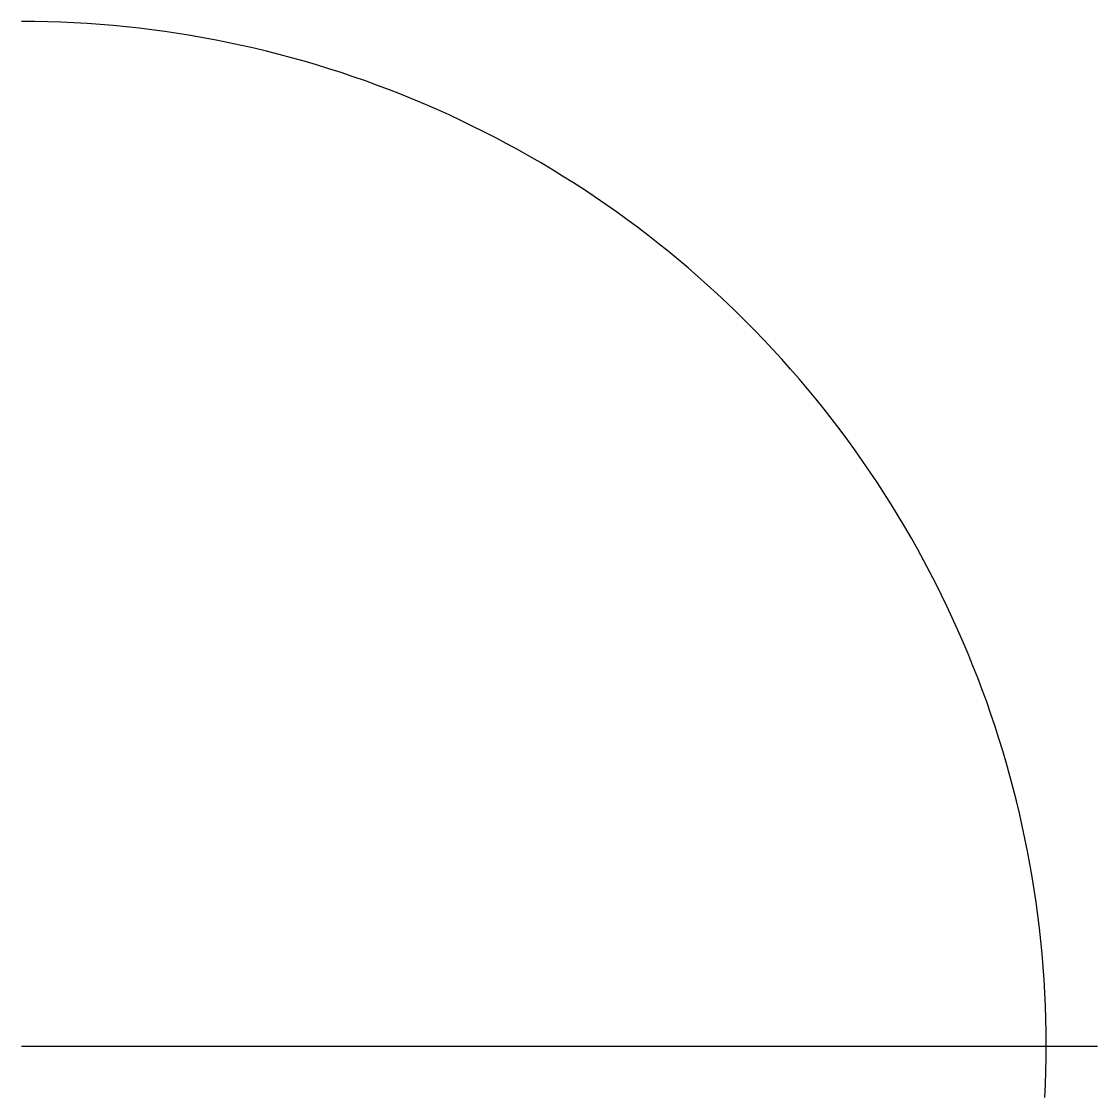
# Model space of a CAD drawing. Extents: x 84.3 to 126.3, y 183.5 to 225.4.
import ezdxf

# ---------------------------------------------------------------- set-up
doc = ezdxf.new("R2010")
doc.units = 0
doc.header["$MEASUREMENT"] = 0
doc.layers.add('10', color=15, linetype='CONTINUOUS')

msp = doc.modelspace()

# ---------------------------------------------------------------- linework, layer by layer
at = {"layer": '10'}
msp.add_line((84.326861, 185.498062), (126.259662, 185.498062), dxfattribs=at)
msp.add_arc((84.326864, 185.498063), 39.936001, 357.137543, 89.999977, dxfattribs=at)

doc.saveas('drawing.dxf')
